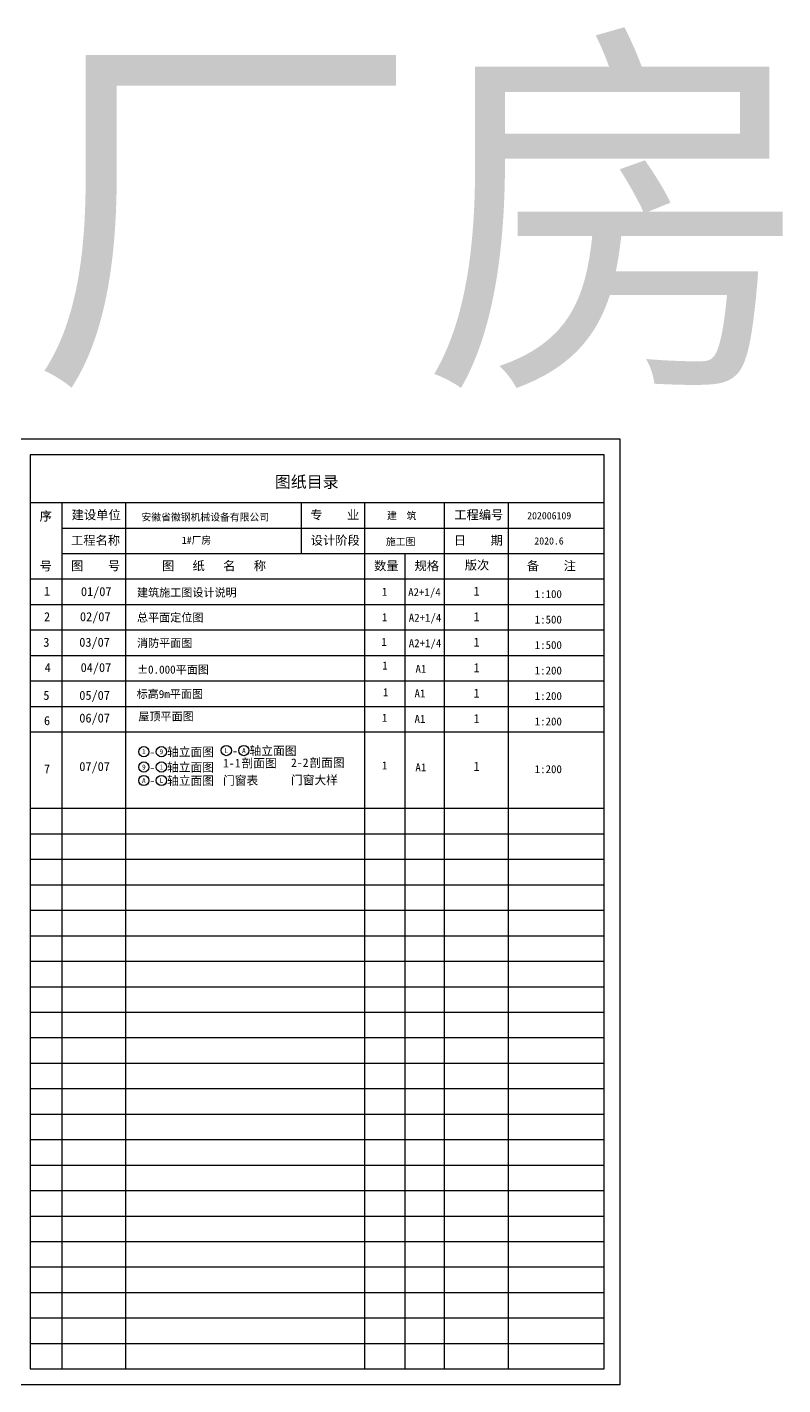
# Model space of a CAD drawing. Extents: x -21908402 to 2288787, y 79687 to 5079726.
# Drawn here: x 2161598 to 2191313, y 607567 to 660992 of the extents above; entities that cross this region are included whole.
import ezdxf
from ezdxf.enums import TextEntityAlignment as Align

# ---------------------------------------------------------------- set-up
doc = ezdxf.new("R2010")
doc.units = 0
doc.header["$LTSCALE"] = 1000
doc.layers.get('0').update_dxf_attribs({"linetype": 'CONTINUOUS'})
doc.layers.add('PUB_TEXT', color=7, linetype='CONTINUOUS')
doc.layers.add('PUB_TITLE', color=4, linetype='CONTINUOUS')
doc.styles.add('-宋体', font='', dxfattribs={"width": 0.9})
doc.styles.add('_TCH_DYN', font='')
doc.styles.add('DIM_FONT', font='simplex.shx', dxfattribs={"width": 0.8})
doc.styles.add('HZ2', font='simhei.ttf')
doc.styles.get('-宋体').set_extended_font_data('NSimSun')
doc.styles.get('_TCH_DYN').set_extended_font_data('SimSun')

msp = doc.modelspace()

# ---------------------------------------------------------------- linework, layer by layer
at = {"layer": 'PUB_TEXT', "color": 7}
for centre in [(2166185.9, 632481.8), (2166875.7, 632481.8), (2169429.5, 632525.5), (2170119.3, 632525.5), (2166185.9, 631878.8), (2166875.7, 631878.8), (2166185.9, 631348.7), (2166875.7, 631348.7)]:
    msp.add_circle(centre, 201.5, dxfattribs=at)
at = {"layer": 'PUB_TITLE', "color": 4}
for p, q in [((2158588, 644791.9), (2184908.6, 644791.9)), ((2184908.6, 644791.9), (2184908.6, 607567.2)), ((2184281.9, 644165.2), (2161721.4, 644165.2)), ((2161721.4, 644165.2), (2161721.4, 608193.8)), ((2184281.9, 608193.8), (2184281.9, 644165.2)), ((2162974.8, 608193.8), (2162974.8, 642285.2)), ((2165481.5, 608193.8), (2165481.5, 642285.2)), ((2174881.7, 608193.8), (2174881.7, 642285.2)), ((2178015.1, 608193.8), (2178015.1, 642285.2)), ((2180521.8, 608193.8), (2180521.8, 642285.2)), ((2162974.8, 641282.5), (2184281.9, 641282.5)), ((2162974.8, 640279.8), (2184281.9, 640279.8)), ((2176448.4, 640279.8), (2176448.4, 608193.8)), ((2161721.4, 638274.4), (2184281.9, 638274.4)), ((2161721.4, 637271.8), (2184281.9, 637271.8)), ((2161721.4, 637271.8), (2184281.9, 637271.8)), ((2161721.4, 636269.1), (2184281.9, 636269.1)), ((2161721.4, 636269.1), (2184281.9, 636269.1)), ((2161721.4, 635266.4), (2184281.9, 635266.4)), ((2161721.4, 634263.7), (2184281.9, 634263.7)), ((2161721.4, 634263.7), (2184281.9, 634263.7)), ((2161721.4, 633261), (2184281.9, 633261)), ((2161721.4, 630252.9), (2184281.9, 630252.9)), ((2161721.4, 629250.3), (2184281.9, 629250.3)), ((2161721.4, 628247.6), (2184281.9, 628247.6)), ((2161721.4, 627244.9), (2184281.9, 627244.9)), ((2161721.4, 626242.2), (2184281.9, 626242.2)), ((2161721.4, 625239.5), (2184281.9, 625239.5)), ((2161721.4, 624236.8), (2184281.9, 624236.8)), ((2161721.4, 623234.1), (2184281.9, 623234.1)), ((2161721.4, 622231.5), (2184281.9, 622231.5)), ((2161721.4, 621228.8), (2184281.9, 621228.8)), ((2161721.4, 620226.1), (2184281.9, 620226.1)), ((2161721.4, 619223.4), (2184281.9, 619223.4)), ((2161721.4, 618220.7), (2184281.9, 618220.7)), ((2161721.4, 617218), (2184281.9, 617218)), ((2161721.4, 616215.3), (2184281.9, 616215.3)), ((2161721.4, 615212.6), (2184281.9, 615212.6)), ((2161721.4, 614210), (2184281.9, 614210)), ((2161721.4, 613207.3), (2184281.9, 613207.3)), ((2161721.4, 612204.6), (2184281.9, 612204.6)), ((2161721.4, 611201.9), (2184281.9, 611201.9)), ((2161721.4, 610199.2), (2184281.9, 610199.2)), ((2161721.4, 609196.5), (2184281.9, 609196.5)), ((2161721.4, 608193.8), (2184281.9, 608193.8)), ((2184908.6, 607567.2), (2158588, 607567.2))]:
    msp.add_line(p, q, dxfattribs=at)
at = {"layer": 'PUB_TITLE', "color": 7}
msp.add_line((2172375, 642285.2), (2172375, 640279.8), dxfattribs=at)
at = {"layer": 'PUB_TITLE', "color": 4}
msp.add_lwpolyline([(2158588, 644791.9), (2184908.6, 644791.9), (2184908.6, 607567.2), (2158588, 607567.2)], close=True, dxfattribs=at)
at = {"layer": 'PUB_TITLE', "color": 4, "const_width": 50.1}
for points in [[(2161721.4, 642285.2), (2184281.9, 642285.2)], [(2161721.4, 639277.1), (2184281.9, 639277.1)]]:
    msp.add_lwpolyline(points, dxfattribs=at)

# ---------------------------------------------------------------- texts
at = {"color": 7, "style": 'DIM_FONT', "width": 0.8, "flags": 9}
for tag, s in [('YSIZE', '1000'), ('XSIZE', '3000')]:
    msp.add_attdef(tag, (2165481.5, 641282.5), s, height=0.627, dxfattribs=at)
at = {"layer": 'PUB_TEXT', "style": '_TCH_DYN'}
msp.add_text('厂房', height=11329.11, dxfattribs=at).set_placement((2161659.1, 647996.3))
at = {"layer": 'PUB_TEXT', "color": 7}
for s, height, style, p in [('图纸目录', 459.87, 'HZ2', (2171338, 642870.1)), ('建设单位', 353.75, 'HZ2', (2163346.5, 641627.2)), ('安徽省徽钢机械设备有限公司', 282.998, 'HZ2', (2166094.2, 641570)), ('专    业', 353.75, 'HZ2', (2172731, 641627.2)), ('建  筑', 283, 'HZ2', (2175748.9, 641627.2)), ('工程编号', 353.75, 'HZ2', (2178391.1, 641627.2)), ('202006109', 283, 'HZ2', (2181259.9, 641627.2)), ('工程名称', 353.75, 'HZ2', (2163323.1, 640624.5)), ('1#厂房', 283, 'HZ2', (2167680.2, 640660.5)), ('设计阶段', 353.75, 'HZ2', (2172746.6, 640624.5)), ('施工图', 283, 'HZ2', (2175706.9, 640604.9)), ('日    期', 353.75, 'HZ2', (2178375.8, 640624.5)), ('版次', 353.75, 'HZ2', (2178807.1, 639646.2)), ('图    号', 353.75, 'HZ2', (2163325.7, 639621.8)), ('图   纸   名   称', 353.748, 'HZ2', (2166896.8, 639621.8)), ('数量', 353.75, 'HZ2', (2175237.2, 639621.8)), ('规格', 353.75, 'HZ2', (2176829.8, 639621.8)), ('备    注', 353.75, 'HZ2', (2181250.5, 639621.8)), ('01/07', 353.75, 'HZ2', (2163712.2, 638604.8)), ('1', 353.7, 'HZ2', (2162259.3, 638619.1)), ('建筑施工图设计说明', 319.26, 'HZ2', (2165916.7, 638583.6)), ('1', 313.3, '-宋体', (2175544.9, 638619.1)), ('A2+1/4', 313.34, '-宋体', (2176580.5, 638602)), ('1', 353.7, 'HZ2', (2179149.6, 638619.1)), ('1:100', 313.34, '-宋体', (2181558.4, 638527.4)), ('2', 353.7, 'HZ2', (2162259.3, 637616.4)), ('02/07', 353.75, 'HZ2', (2163673.9, 637616.4)), ('总平面定位图', 319.26, 'HZ2', (2165916.7, 637600.7)), ('1', 313.3, '-宋体', (2175544.9, 637616.4)), ('A2+1/4', 313.34, '-宋体', (2176603.8, 637595.8)), ('1', 353.7, 'HZ2', (2179149.6, 637616.4)), ('1:500', 313.34, '-宋体', (2181558.4, 637524.7)), ('3', 353.7, 'HZ2', (2162231.6, 636610.2)), ('03/07', 353.75, 'HZ2', (2163646.2, 636610.2)), ('消防平面图', 319.26, 'HZ2', (2165916.7, 636598)), ('1', 313.3, '-宋体', (2175524.7, 636646.8)), ('A2+1/4', 313.34, '-宋体', (2176603.8, 636593.1)), ('1', 353.7, 'HZ2', (2179149.6, 636613.7)), ('1:500', 313.34, '-宋体', (2181558.4, 636522)), ('4', 353.7, 'HZ2', (2162287.1, 635615.9)), ('04/07', 353.75, 'HZ2', (2163701.6, 635615.9)), ('%%P0.000平面图', 319.258, 'HZ2', (2165916.7, 635553)), ('1', 313.3, '-宋体', (2175557.7, 635713.9)), ('A1', 313.34, '-宋体', (2176868, 635585.7)), ('1', 353.7, 'HZ2', (2179149.6, 635611)), ('1:200', 313.34, '-宋体', (2181558.4, 635519.4)), ('5', 353.7, 'HZ2', (2162233.8, 634521.2)), ('05/07', 353.75, 'HZ2', (2163648.4, 634521.2)), ('标高9m平面图', 319.26, 'HZ2', (2165901.2, 634589.8)), ('1', 313.3, '-宋体', (2175582.9, 634666.5)), ('A1', 313.34, '-宋体', (2176830.6, 634618.2)), ('1', 353.7, 'HZ2', (2179149.6, 634608.3)), ('1:200', 313.34, '-宋体', (2181558.4, 634516.7)), ('6', 353.7, 'HZ2', (2162259.3, 633527.2)), ('06/07', 353.75, 'HZ2', (2163648.4, 633629.8)), ('1', 313.3, '-宋体', (2175544.9, 633660.1)), ('A1', 313.34, '-宋体', (2176830.6, 633615.5)), ('1', 353.7, 'HZ2', (2179149.6, 633605.7)), ('1:200', 313.34, '-宋体', (2181558.4, 633514)), ('轴立面图', 338.28, '_TCH_DYN', (2167099.6, 632302.6)), ('轴立面图', 338.28, '_TCH_DYN', (2170343.2, 632346.4)), ('07/07', 353.75, 'HZ2', (2163648.4, 631721.5)), ('-', 338.3, '_TCH_DYN', (2166409.9, 632302.6)), ('轴立面图', 338.28, '_TCH_DYN', (2167099.6, 631699.7)), ('1-1', 338.28, '_TCH_DYN', (2169300.2, 631861.3)), ('-', 338.3, '_TCH_DYN', (2169653.5, 632346.4)), ('剖面图', 338.28, '_TCH_DYN', (2170025.9, 631861.3)), ('2-2', 338.28, '_TCH_DYN', (2171971.5, 631878.3)), ('剖面图', 338.28, '_TCH_DYN', (2172697.2, 631878.3)), ('1', 313.3, '-宋体', (2175544.9, 631782.9)), ('A1', 313.34, '-宋体', (2176863.8, 631710.8)), ('1', 353.7, 'HZ2', (2179149.6, 631728.5)), ('7', 353.7, 'HZ2', (2162259.3, 631629.1)), ('-', 338.3, '_TCH_DYN', (2166409.9, 631699.7)), ('轴立面图', 338.28, '_TCH_DYN', (2167099.6, 631169.6)), ('门窗表', 338.28, '_TCH_DYN', (2169300.2, 631176.7)), ('门窗大样', 338.28, '_TCH_DYN', (2171971.5, 631196)), ('1:200', 313.34, '-宋体', (2181558.4, 631636.8)), ('-', 338.3, '_TCH_DYN', (2166409.9, 631169.6))]:
    msp.add_text(s, height=height, dxfattribs=dict(at, style=style)).set_placement(p)
at = {"layer": 'PUB_TEXT', "color": 7, "style": 'HZ2'}
for s, height, p in [('序', 353.7, (2162329.3, 641758.8)), ('2020.6', 283, (2182119.6, 640772.8)), ('号', 353.7, (2162329.3, 639784.7))]:
    msp.add_text(s, height=height, dxfattribs=at).set_placement(p, align=Align.MIDDLE)
at = {"layer": 'PUB_TEXT', "color": 7, "style": '_TCH_DYN'}
for s, height, width, p, p2 in [('1', 194.8, 1.028736, (2166114.2, 632384.4), (2166257.6, 632384.4)), ('9', 195.2, 1.022857, (2166804.3, 632384.2), (2166947.1, 632384.2)), ('L', 193.6, 1.046784, (2169357, 632428.7), (2169502, 632428.7)), ('A', 195.2, 1.022857, (2170047.9, 632427.9), (2170190.7, 632427.9)), ('9', 195.2, 1.022857, (2166114.5, 631781.2), (2166257.3, 631781.2)), ('1', 194.8, 1.028736, (2166804, 631781.4), (2166947.4, 631781.4)), ('A', 195.2, 1.022857, (2166114.5, 631251.1), (2166257.3, 631251.1)), ('L', 193.6, 1.046784, (2166803.2, 631251.9), (2166948.2, 631251.9))]:
    msp.add_text(s, height=height, dxfattribs=dict(at, width=width)).set_placement(p, p2, align=Align.FIT)
at = {"layer": 'PUB_TEXT', "color": 7, "insert": (2165970.1, 634027), "char_height": 319.26, "width": 6000, "attachment_point": 1, "style": 'HZ2'}
msp.add_mtext('屋顶平面图', dxfattribs=at)

doc.saveas('drawing.dxf')
